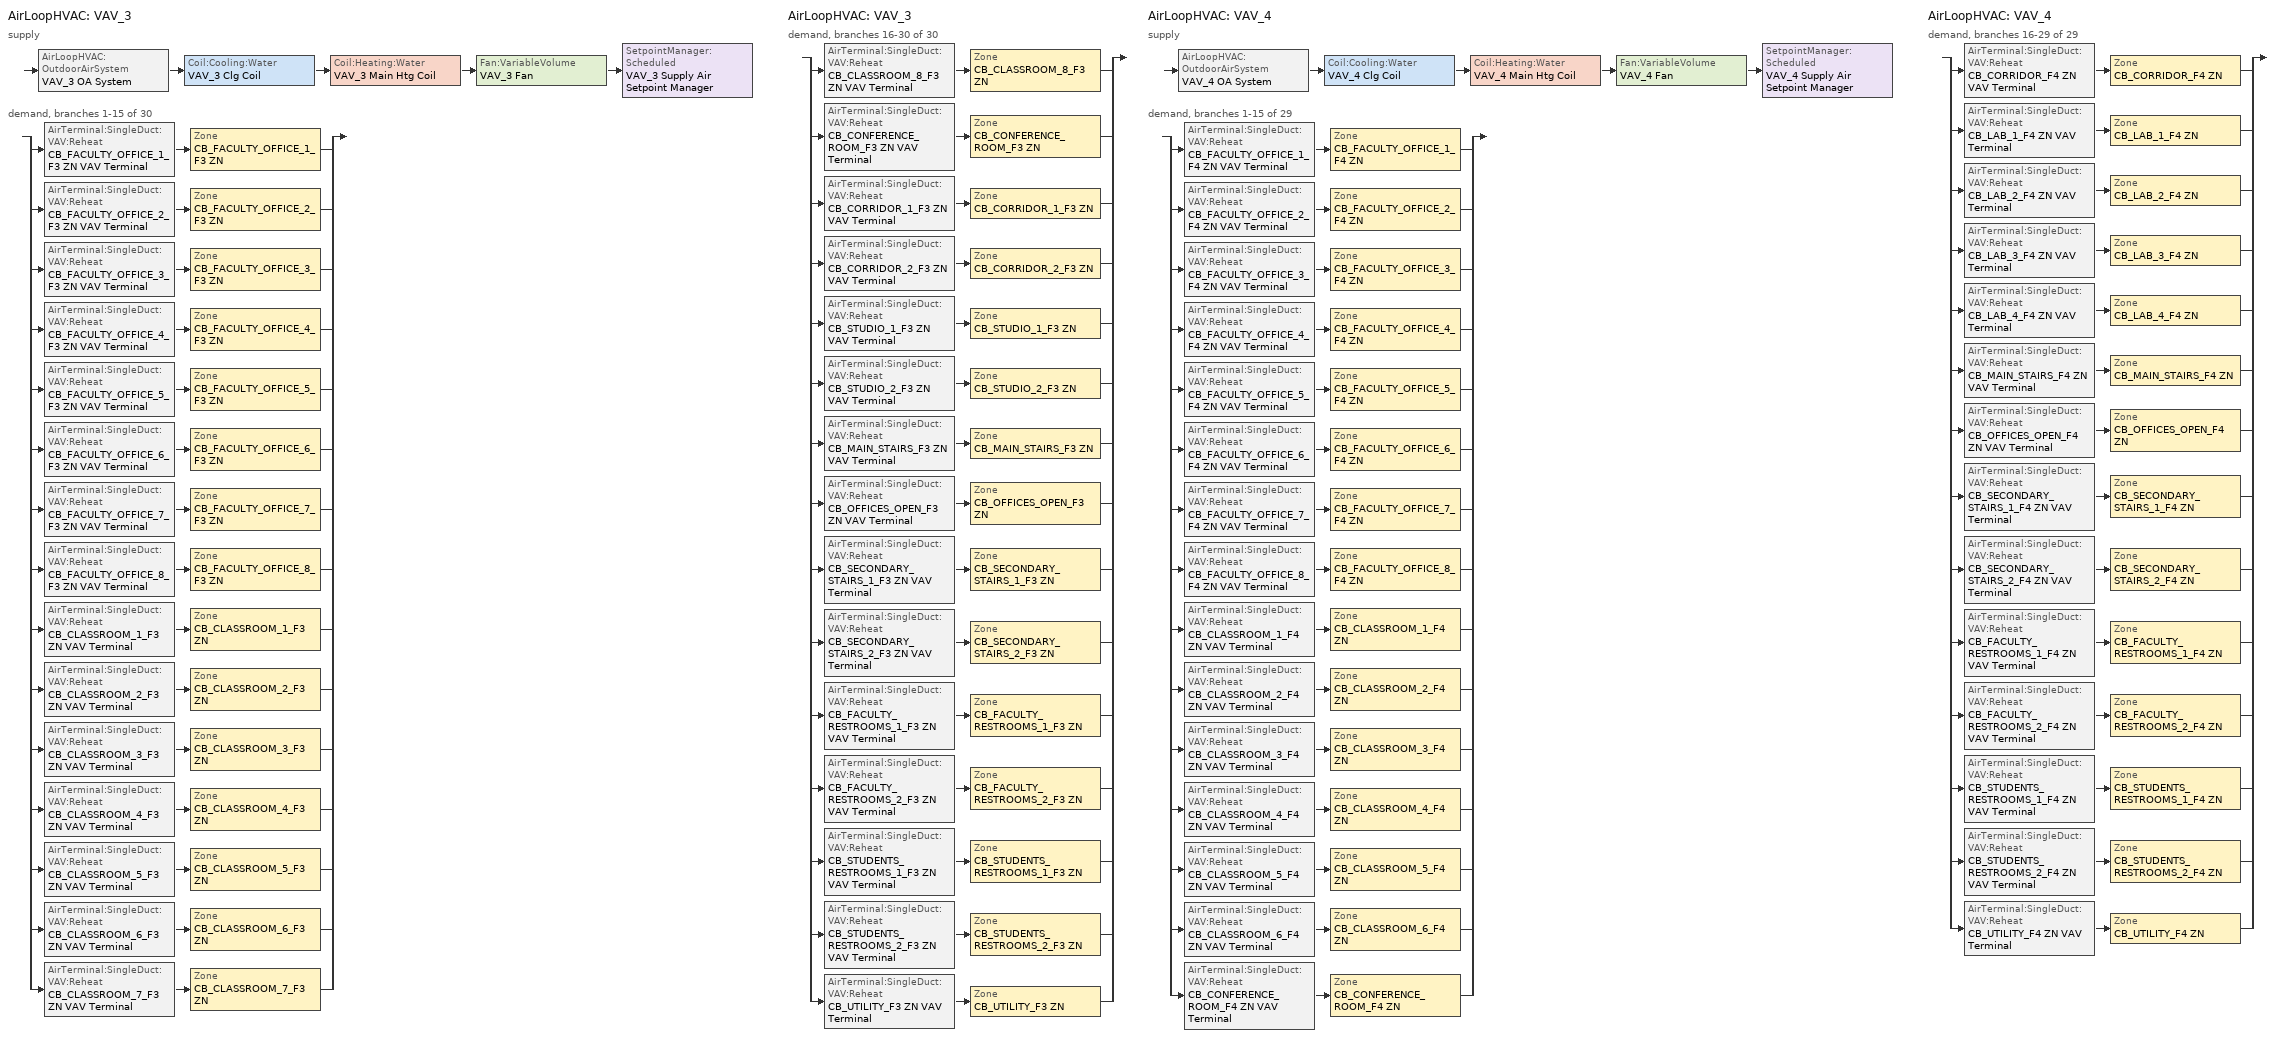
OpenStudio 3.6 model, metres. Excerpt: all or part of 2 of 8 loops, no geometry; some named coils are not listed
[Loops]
AirLoopHVAC 'VAV_3'
 supply: AirLoopHVAC:OutdoorAirSystem 'VAV_3 OA System' > Coil:Cooling:Water 'VAV_3 Clg Coil' > Coil:Heating:Water 'VAV_3 Main Htg Coil' > Fan:VariableVolume 'VAV_3 Fan' > SetpointManager:Scheduled 'VAV_3 Supply Air Setpoint Manager'
 demand, branches 1-15 of 30: split
  | AirTerminal:SingleDuct:VAV:Reheat 'CB_FACULTY_OFFICE_1_F3 ZN VAV Terminal' > Zone 'CB_FACULTY_OFFICE_1_F3 ZN'
  | AirTerminal:SingleDuct:VAV:Reheat 'CB_FACULTY_OFFICE_2_F3 ZN VAV Terminal' > Zone 'CB_FACULTY_OFFICE_2_F3 ZN'
  | AirTerminal:SingleDuct:VAV:Reheat 'CB_FACULTY_OFFICE_3_F3 ZN VAV Terminal' > Zone 'CB_FACULTY_OFFICE_3_F3 ZN'
  | AirTerminal:SingleDuct:VAV:Reheat 'CB_FACULTY_OFFICE_4_F3 ZN VAV Terminal' > Zone 'CB_FACULTY_OFFICE_4_F3 ZN'
  | AirTerminal:SingleDuct:VAV:Reheat 'CB_FACULTY_OFFICE_5_F3 ZN VAV Terminal' > Zone 'CB_FACULTY_OFFICE_5_F3 ZN'
  | AirTerminal:SingleDuct:VAV:Reheat 'CB_FACULTY_OFFICE_6_F3 ZN VAV Terminal' > Zone 'CB_FACULTY_OFFICE_6_F3 ZN'
  | AirTerminal:SingleDuct:VAV:Reheat 'CB_FACULTY_OFFICE_7_F3 ZN VAV Terminal' > Zone 'CB_FACULTY_OFFICE_7_F3 ZN'
  | AirTerminal:SingleDuct:VAV:Reheat 'CB_FACULTY_OFFICE_8_F3 ZN VAV Terminal' > Zone 'CB_FACULTY_OFFICE_8_F3 ZN'
  | AirTerminal:SingleDuct:VAV:Reheat 'CB_CLASSROOM_1_F3 ZN VAV Terminal' > Zone 'CB_CLASSROOM_1_F3 ZN'
  | AirTerminal:SingleDuct:VAV:Reheat 'CB_CLASSROOM_2_F3 ZN VAV Terminal' > Zone 'CB_CLASSROOM_2_F3 ZN'
  | AirTerminal:SingleDuct:VAV:Reheat 'CB_CLASSROOM_3_F3 ZN VAV Terminal' > Zone 'CB_CLASSROOM_3_F3 ZN'
  | AirTerminal:SingleDuct:VAV:Reheat 'CB_CLASSROOM_4_F3 ZN VAV Terminal' > Zone 'CB_CLASSROOM_4_F3 ZN'
  | AirTerminal:SingleDuct:VAV:Reheat 'CB_CLASSROOM_5_F3 ZN VAV Terminal' > Zone 'CB_CLASSROOM_5_F3 ZN'
  | AirTerminal:SingleDuct:VAV:Reheat 'CB_CLASSROOM_6_F3 ZN VAV Terminal' > Zone 'CB_CLASSROOM_6_F3 ZN'
  | AirTerminal:SingleDuct:VAV:Reheat 'CB_CLASSROOM_7_F3 ZN VAV Terminal' > Zone 'CB_CLASSROOM_7_F3 ZN'
AirLoopHVAC 'VAV_3'
 demand, branches 16-30 of 30: split
  | AirTerminal:SingleDuct:VAV:Reheat 'CB_CLASSROOM_8_F3 ZN VAV Terminal' > Zone 'CB_CLASSROOM_8_F3 ZN'
  | AirTerminal:SingleDuct:VAV:Reheat 'CB_CONFERENCE_ROOM_F3 ZN VAV Terminal' > Zone 'CB_CONFERENCE_ROOM_F3 ZN'
  | AirTerminal:SingleDuct:VAV:Reheat 'CB_CORRIDOR_1_F3 ZN VAV Terminal' > Zone 'CB_CORRIDOR_1_F3 ZN'
  | AirTerminal:SingleDuct:VAV:Reheat 'CB_CORRIDOR_2_F3 ZN VAV Terminal' > Zone 'CB_CORRIDOR_2_F3 ZN'
  | AirTerminal:SingleDuct:VAV:Reheat 'CB_STUDIO_1_F3 ZN VAV Terminal' > Zone 'CB_STUDIO_1_F3 ZN'
  | AirTerminal:SingleDuct:VAV:Reheat 'CB_STUDIO_2_F3 ZN VAV Terminal' > Zone 'CB_STUDIO_2_F3 ZN'
  | AirTerminal:SingleDuct:VAV:Reheat 'CB_MAIN_STAIRS_F3 ZN VAV Terminal' > Zone 'CB_MAIN_STAIRS_F3 ZN'
  | AirTerminal:SingleDuct:VAV:Reheat 'CB_OFFICES_OPEN_F3 ZN VAV Terminal' > Zone 'CB_OFFICES_OPEN_F3 ZN'
  | AirTerminal:SingleDuct:VAV:Reheat 'CB_SECONDARY_STAIRS_1_F3 ZN VAV Terminal' > Zone 'CB_SECONDARY_STAIRS_1_F3 ZN'
  | AirTerminal:SingleDuct:VAV:Reheat 'CB_SECONDARY_STAIRS_2_F3 ZN VAV Terminal' > Zone 'CB_SECONDARY_STAIRS_2_F3 ZN'
  | AirTerminal:SingleDuct:VAV:Reheat 'CB_FACULTY_RESTROOMS_1_F3 ZN VAV Terminal' > Zone 'CB_FACULTY_RESTROOMS_1_F3 ZN'
  | AirTerminal:SingleDuct:VAV:Reheat 'CB_FACULTY_RESTROOMS_2_F3 ZN VAV Terminal' > Zone 'CB_FACULTY_RESTROOMS_2_F3 ZN'
  | AirTerminal:SingleDuct:VAV:Reheat 'CB_STUDENTS_RESTROOMS_1_F3 ZN VAV Terminal' > Zone 'CB_STUDENTS_RESTROOMS_1_F3 ZN'
  | AirTerminal:SingleDuct:VAV:Reheat 'CB_STUDENTS_RESTROOMS_2_F3 ZN VAV Terminal' > Zone 'CB_STUDENTS_RESTROOMS_2_F3 ZN'
  | AirTerminal:SingleDuct:VAV:Reheat 'CB_UTILITY_F3 ZN VAV Terminal' > Zone 'CB_UTILITY_F3 ZN'
AirLoopHVAC 'VAV_4'
 supply: AirLoopHVAC:OutdoorAirSystem 'VAV_4 OA System' > Coil:Cooling:Water 'VAV_4 Clg Coil' > Coil:Heating:Water 'VAV_4 Main Htg Coil' > Fan:VariableVolume 'VAV_4 Fan' > SetpointManager:Scheduled 'VAV_4 Supply Air Setpoint Manager'
 demand, branches 1-15 of 29: split
  | AirTerminal:SingleDuct:VAV:Reheat 'CB_FACULTY_OFFICE_1_F4 ZN VAV Terminal' > Zone 'CB_FACULTY_OFFICE_1_F4 ZN'
  | AirTerminal:SingleDuct:VAV:Reheat 'CB_FACULTY_OFFICE_2_F4 ZN VAV Terminal' > Zone 'CB_FACULTY_OFFICE_2_F4 ZN'
  | AirTerminal:SingleDuct:VAV:Reheat 'CB_FACULTY_OFFICE_3_F4 ZN VAV Terminal' > Zone 'CB_FACULTY_OFFICE_3_F4 ZN'
  | AirTerminal:SingleDuct:VAV:Reheat 'CB_FACULTY_OFFICE_4_F4 ZN VAV Terminal' > Zone 'CB_FACULTY_OFFICE_4_F4 ZN'
  | AirTerminal:SingleDuct:VAV:Reheat 'CB_FACULTY_OFFICE_5_F4 ZN VAV Terminal' > Zone 'CB_FACULTY_OFFICE_5_F4 ZN'
  | AirTerminal:SingleDuct:VAV:Reheat 'CB_FACULTY_OFFICE_6_F4 ZN VAV Terminal' > Zone 'CB_FACULTY_OFFICE_6_F4 ZN'
  | AirTerminal:SingleDuct:VAV:Reheat 'CB_FACULTY_OFFICE_7_F4 ZN VAV Terminal' > Zone 'CB_FACULTY_OFFICE_7_F4 ZN'
  | AirTerminal:SingleDuct:VAV:Reheat 'CB_FACULTY_OFFICE_8_F4 ZN VAV Terminal' > Zone 'CB_FACULTY_OFFICE_8_F4 ZN'
  | AirTerminal:SingleDuct:VAV:Reheat 'CB_CLASSROOM_1_F4 ZN VAV Terminal' > Zone 'CB_CLASSROOM_1_F4 ZN'
  | AirTerminal:SingleDuct:VAV:Reheat 'CB_CLASSROOM_2_F4 ZN VAV Terminal' > Zone 'CB_CLASSROOM_2_F4 ZN'
  | AirTerminal:SingleDuct:VAV:Reheat 'CB_CLASSROOM_3_F4 ZN VAV Terminal' > Zone 'CB_CLASSROOM_3_F4 ZN'
  | AirTerminal:SingleDuct:VAV:Reheat 'CB_CLASSROOM_4_F4 ZN VAV Terminal' > Zone 'CB_CLASSROOM_4_F4 ZN'
  | AirTerminal:SingleDuct:VAV:Reheat 'CB_CLASSROOM_5_F4 ZN VAV Terminal' > Zone 'CB_CLASSROOM_5_F4 ZN'
  | AirTerminal:SingleDuct:VAV:Reheat 'CB_CLASSROOM_6_F4 ZN VAV Terminal' > Zone 'CB_CLASSROOM_6_F4 ZN'
  | AirTerminal:SingleDuct:VAV:Reheat 'CB_CONFERENCE_ROOM_F4 ZN VAV Terminal' > Zone 'CB_CONFERENCE_ROOM_F4 ZN'
AirLoopHVAC 'VAV_4'
 demand, branches 16-29 of 29: split
  | AirTerminal:SingleDuct:VAV:Reheat 'CB_CORRIDOR_F4 ZN VAV Terminal' > Zone 'CB_CORRIDOR_F4 ZN'
  | AirTerminal:SingleDuct:VAV:Reheat 'CB_LAB_1_F4 ZN VAV Terminal' > Zone 'CB_LAB_1_F4 ZN'
  | AirTerminal:SingleDuct:VAV:Reheat 'CB_LAB_2_F4 ZN VAV Terminal' > Zone 'CB_LAB_2_F4 ZN'
  | AirTerminal:SingleDuct:VAV:Reheat 'CB_LAB_3_F4 ZN VAV Terminal' > Zone 'CB_LAB_3_F4 ZN'
  | AirTerminal:SingleDuct:VAV:Reheat 'CB_LAB_4_F4 ZN VAV Terminal' > Zone 'CB_LAB_4_F4 ZN'
  | AirTerminal:SingleDuct:VAV:Reheat 'CB_MAIN_STAIRS_F4 ZN VAV Terminal' > Zone 'CB_MAIN_STAIRS_F4 ZN'
  | AirTerminal:SingleDuct:VAV:Reheat 'CB_OFFICES_OPEN_F4 ZN VAV Terminal' > Zone 'CB_OFFICES_OPEN_F4 ZN'
  | AirTerminal:SingleDuct:VAV:Reheat 'CB_SECONDARY_STAIRS_1_F4 ZN VAV Terminal' > Zone 'CB_SECONDARY_STAIRS_1_F4 ZN'
  | AirTerminal:SingleDuct:VAV:Reheat 'CB_SECONDARY_STAIRS_2_F4 ZN VAV Terminal' > Zone 'CB_SECONDARY_STAIRS_2_F4 ZN'
  | AirTerminal:SingleDuct:VAV:Reheat 'CB_FACULTY_RESTROOMS_1_F4 ZN VAV Terminal' > Zone 'CB_FACULTY_RESTROOMS_1_F4 ZN'
  | AirTerminal:SingleDuct:VAV:Reheat 'CB_FACULTY_RESTROOMS_2_F4 ZN VAV Terminal' > Zone 'CB_FACULTY_RESTROOMS_2_F4 ZN'
  | AirTerminal:SingleDuct:VAV:Reheat 'CB_STUDENTS_RESTROOMS_1_F4 ZN VAV Terminal' > Zone 'CB_STUDENTS_RESTROOMS_1_F4 ZN'
  | AirTerminal:SingleDuct:VAV:Reheat 'CB_STUDENTS_RESTROOMS_2_F4 ZN VAV Terminal' > Zone 'CB_STUDENTS_RESTROOMS_2_F4 ZN'
  | AirTerminal:SingleDuct:VAV:Reheat 'CB_UTILITY_F4 ZN VAV Terminal' > Zone 'CB_UTILITY_F4 ZN'
[Sizing:Zone] Zone Cooling Design Supply Air Temperature Input Method=SupplyAirTemperature; Zone Cooling Design Supply Air Temperature {C}=12.7778; Zone Cooling Design Supply Air Temperature Difference {deltaC}=11.11; Zone Heating Design Supply Air Temperature Input Method=SupplyAirTemperature; Zone Heating Design Supply Air Temperature {C}=40; Zone Heating Design Supply Air Temperature Difference {deltaC}=11.11; Zone Cooling Design Supply Air Humidity Ratio {kg-H2O/kg-air}=0.0085; Zone Heating Design Supply Air Humidity Ratio {kg-H2O/kg-air}=0.008; Cooling Design Air Flow Method=DesignDayWithLimit; Heating Design Air Flow Method=DesignDay; Account for Dedicated Outdoor Air System=No; Dedicated Outdoor Air System Control Strategy=NeutralSupplyAir; Dedicated Outdoor Air Low Setpoint Temperature for Design {C}=autosize; Dedicated Outdoor Air High Setpoint Temperature for Design {C}=autosize; Zone Load Sizing Method=Sensible Load Only No Latent Load; Zone Latent Cooling Design Supply Air Humidity Ratio Input Method=HumidityRatioDifference; Zone Cooling Design Supply Air Humidity Ratio Difference {kgWater/kgDryAir}=0.005; Zone Latent Heating Design Supply Air Humidity Ratio Input Method=HumidityRatioDifference; Zone Humidification Design Supply Air Humidity Ratio Difference {kgWater/kgDryAir}=0.005; Design Minimum Zone Ventilation Efficiency=0.6
CB_CLASSROOM_1_F3 ZN; CB_CLASSROOM_1_F4 ZN; CB_CLASSROOM_2_F3 ZN; CB_CLASSROOM_2_F4 ZN; CB_CLASSROOM_3_F3 ZN; CB_CLASSROOM_3_F4 ZN; CB_CLASSROOM_4_F3 ZN; CB_CLASSROOM_4_F4 ZN; CB_CLASSROOM_5_F3 ZN; CB_CLASSROOM_5_F4 ZN; CB_CLASSROOM_6_F3 ZN; CB_CLASSROOM_6_F4 ZN; CB_CLASSROOM_7_F3 ZN; CB_CLASSROOM_8_F3 ZN; CB_CONFERENCE_ROOM_F3 ZN; CB_CONFERENCE_ROOM_F4 ZN; CB_CORRIDOR_1_F3 ZN; CB_CORRIDOR_2_F3 ZN; CB_CORRIDOR_F4 ZN; CB_FACULTY_OFFICE_1_F3 ZN; CB_FACULTY_OFFICE_1_F4 ZN; CB_FACULTY_OFFICE_2_F3 ZN; CB_FACULTY_OFFICE_2_F4 ZN; CB_FACULTY_OFFICE_3_F3 ZN; CB_FACULTY_OFFICE_3_F4 ZN; CB_FACULTY_OFFICE_4_F3 ZN; CB_FACULTY_OFFICE_4_F4 ZN; CB_FACULTY_OFFICE_5_F3 ZN; CB_FACULTY_OFFICE_5_F4 ZN; CB_FACULTY_OFFICE_6_F3 ZN; CB_FACULTY_OFFICE_6_F4 ZN; CB_FACULTY_OFFICE_7_F3 ZN; CB_FACULTY_OFFICE_7_F4 ZN; CB_FACULTY_OFFICE_8_F3 ZN; CB_FACULTY_OFFICE_8_F4 ZN; CB_FACULTY_RESTROOMS_1_F3 ZN; CB_FACULTY_RESTROOMS_1_F4 ZN; CB_FACULTY_RESTROOMS_2_F3 ZN; CB_FACULTY_RESTROOMS_2_F4 ZN; CB_LAB_1_F4 ZN; CB_LAB_2_F4 ZN; CB_LAB_3_F4 ZN; CB_LAB_4_F4 ZN; CB_MAIN_STAIRS_F3 ZN; CB_MAIN_STAIRS_F4 ZN; CB_OFFICES_OPEN_F3 ZN; CB_OFFICES_OPEN_F4 ZN; CB_SECONDARY_STAIRS_1_F3 ZN; CB_SECONDARY_STAIRS_1_F4 ZN; CB_SECONDARY_STAIRS_2_F3 ZN; CB_SECONDARY_STAIRS_2_F4 ZN; CB_STUDENTS_RESTROOMS_1_F3 ZN; CB_STUDENTS_RESTROOMS_1_F4 ZN; CB_STUDENTS_RESTROOMS_2_F3 ZN; CB_STUDENTS_RESTROOMS_2_F4 ZN; CB_STUDIO_1_F3 ZN; CB_STUDIO_2_F3 ZN; CB_UTILITY_F3 ZN; CB_UTILITY_F4 ZN
[Zone equipment]
CB_CLASSROOM_1_F3 ZN: CB_CLASSROOM_1_F3 ZN VAV Terminal
CB_CLASSROOM_1_F4 ZN: CB_CLASSROOM_1_F4 ZN VAV Terminal
CB_CLASSROOM_2_F3 ZN: CB_CLASSROOM_2_F3 ZN VAV Terminal
CB_CLASSROOM_2_F4 ZN: CB_CLASSROOM_2_F4 ZN VAV Terminal
CB_CLASSROOM_3_F3 ZN: CB_CLASSROOM_3_F3 ZN VAV Terminal
CB_CLASSROOM_3_F4 ZN: CB_CLASSROOM_3_F4 ZN VAV Terminal
CB_CLASSROOM_4_F3 ZN: CB_CLASSROOM_4_F3 ZN VAV Terminal
CB_CLASSROOM_4_F4 ZN: CB_CLASSROOM_4_F4 ZN VAV Terminal
CB_CLASSROOM_5_F3 ZN: CB_CLASSROOM_5_F3 ZN VAV Terminal
CB_CLASSROOM_5_F4 ZN: CB_CLASSROOM_5_F4 ZN VAV Terminal
CB_CLASSROOM_6_F3 ZN: CB_CLASSROOM_6_F3 ZN VAV Terminal
CB_CLASSROOM_6_F4 ZN: CB_CLASSROOM_6_F4 ZN VAV Terminal
CB_CLASSROOM_7_F3 ZN: CB_CLASSROOM_7_F3 ZN VAV Terminal
CB_CLASSROOM_8_F3 ZN: CB_CLASSROOM_8_F3 ZN VAV Terminal
CB_CONFERENCE_ROOM_F3 ZN: CB_CONFERENCE_ROOM_F3 ZN VAV Terminal
CB_CONFERENCE_ROOM_F4 ZN: CB_CONFERENCE_ROOM_F4 ZN VAV Terminal
CB_CORRIDOR_1_F3 ZN: CB_CORRIDOR_1_F3 ZN VAV Terminal
CB_CORRIDOR_2_F3 ZN: CB_CORRIDOR_2_F3 ZN VAV Terminal
CB_CORRIDOR_F4 ZN: CB_CORRIDOR_F4 ZN VAV Terminal
CB_FACULTY_OFFICE_1_F3 ZN: CB_FACULTY_OFFICE_1_F3 ZN VAV Terminal
CB_FACULTY_OFFICE_1_F4 ZN: CB_FACULTY_OFFICE_1_F4 ZN VAV Terminal
CB_FACULTY_OFFICE_2_F3 ZN: CB_FACULTY_OFFICE_2_F3 ZN VAV Terminal
CB_FACULTY_OFFICE_2_F4 ZN: CB_FACULTY_OFFICE_2_F4 ZN VAV Terminal
CB_FACULTY_OFFICE_3_F3 ZN: CB_FACULTY_OFFICE_3_F3 ZN VAV Terminal
CB_FACULTY_OFFICE_3_F4 ZN: CB_FACULTY_OFFICE_3_F4 ZN VAV Terminal
CB_FACULTY_OFFICE_4_F3 ZN: CB_FACULTY_OFFICE_4_F3 ZN VAV Terminal
CB_FACULTY_OFFICE_4_F4 ZN: CB_FACULTY_OFFICE_4_F4 ZN VAV Terminal
CB_FACULTY_OFFICE_5_F3 ZN: CB_FACULTY_OFFICE_5_F3 ZN VAV Terminal
CB_FACULTY_OFFICE_5_F4 ZN: CB_FACULTY_OFFICE_5_F4 ZN VAV Terminal
CB_FACULTY_OFFICE_6_F3 ZN: CB_FACULTY_OFFICE_6_F3 ZN VAV Terminal
CB_FACULTY_OFFICE_6_F4 ZN: CB_FACULTY_OFFICE_6_F4 ZN VAV Terminal
CB_FACULTY_OFFICE_7_F3 ZN: CB_FACULTY_OFFICE_7_F3 ZN VAV Terminal
CB_FACULTY_OFFICE_7_F4 ZN: CB_FACULTY_OFFICE_7_F4 ZN VAV Terminal
CB_FACULTY_OFFICE_8_F3 ZN: CB_FACULTY_OFFICE_8_F3 ZN VAV Terminal
CB_FACULTY_OFFICE_8_F4 ZN: CB_FACULTY_OFFICE_8_F4 ZN VAV Terminal
CB_FACULTY_RESTROOMS_1_F3 ZN: CB_FACULTY_RESTROOMS_1_F3 ZN VAV Terminal
CB_FACULTY_RESTROOMS_1_F4 ZN: CB_FACULTY_RESTROOMS_1_F4 ZN VAV Terminal
CB_FACULTY_RESTROOMS_2_F3 ZN: CB_FACULTY_RESTROOMS_2_F3 ZN VAV Terminal
CB_FACULTY_RESTROOMS_2_F4 ZN: CB_FACULTY_RESTROOMS_2_F4 ZN VAV Terminal
CB_LAB_1_F4 ZN: CB_LAB_1_F4 ZN VAV Terminal
CB_LAB_2_F4 ZN: CB_LAB_2_F4 ZN VAV Terminal
CB_LAB_3_F4 ZN: CB_LAB_3_F4 ZN VAV Terminal
CB_LAB_4_F4 ZN: CB_LAB_4_F4 ZN VAV Terminal
CB_MAIN_STAIRS_F3 ZN: CB_MAIN_STAIRS_F3 ZN VAV Terminal
CB_MAIN_STAIRS_F4 ZN: CB_MAIN_STAIRS_F4 ZN VAV Terminal
CB_OFFICES_OPEN_F3 ZN: CB_OFFICES_OPEN_F3 ZN VAV Terminal
CB_OFFICES_OPEN_F4 ZN: CB_OFFICES_OPEN_F4 ZN VAV Terminal
CB_SECONDARY_STAIRS_1_F3 ZN: CB_SECONDARY_STAIRS_1_F3 ZN VAV Terminal
CB_SECONDARY_STAIRS_1_F4 ZN: CB_SECONDARY_STAIRS_1_F4 ZN VAV Terminal
CB_SECONDARY_STAIRS_2_F3 ZN: CB_SECONDARY_STAIRS_2_F3 ZN VAV Terminal
CB_SECONDARY_STAIRS_2_F4 ZN: CB_SECONDARY_STAIRS_2_F4 ZN VAV Terminal
CB_STUDENTS_RESTROOMS_1_F3 ZN: CB_STUDENTS_RESTROOMS_1_F3 ZN VAV Terminal
CB_STUDENTS_RESTROOMS_1_F4 ZN: CB_STUDENTS_RESTROOMS_1_F4 ZN VAV Terminal
CB_STUDENTS_RESTROOMS_2_F3 ZN: CB_STUDENTS_RESTROOMS_2_F3 ZN VAV Terminal
CB_STUDENTS_RESTROOMS_2_F4 ZN: CB_STUDENTS_RESTROOMS_2_F4 ZN VAV Terminal
CB_STUDIO_1_F3 ZN: CB_STUDIO_1_F3 ZN VAV Terminal
CB_STUDIO_2_F3 ZN: CB_STUDIO_2_F3 ZN VAV Terminal
CB_UTILITY_F3 ZN: CB_UTILITY_F3 ZN VAV Terminal
CB_UTILITY_F4 ZN: CB_UTILITY_F4 ZN VAV Terminal
[SetpointManager:Scheduled] Control Variable=Temperature; Schedule=Supply Air Temp - 55.0F
Name | Setpoint Node or NodeList
VAV_3 Supply Air Setpoint Manager | VAV_3 Supply Outlet Node
VAV_4 Supply Air Setpoint Manager | VAV_4 Supply Outlet Node
[AirLoopHVAC] Availability Schedule=College HVACOperationSchd; Design Supply Air Flow Rate {m3/s}=autosize; Design Return Air Flow Fraction of Supply Air Flow=1
VAV_3; VAV_4
[Sizing:System] Type of Load to Size On=Sensible; Central Heating Maximum System Air Flow Ratio=0.3; Preheat Design Temperature {C}=7.22222; Preheat Design Humidity Ratio {kg-H2O/kg-Air}=0.008; Precool Design Temperature {C}=12.7778; Precool Design Humidity Ratio {kg-H2O/kg-Air}=0.008; Central Cooling Design Supply Air Temperature {C}=12.7778; Central Heating Design Supply Air Temperature {C}=12.7778; Sizing Option=Coincident; 100% Outdoor Air in Cooling=No; 100% Outdoor Air in Heating=No; Central Cooling Design Supply Air Humidity Ratio {kg-H2O/kg-Air}=0.0085; Central Heating Design Supply Air Humidity Ratio {kg-H2O/kg-Air}=0.008; Cooling Design Air Flow Method=DesignDay; Heating Design Air Flow Method=DesignDay; System Outdoor Air Method=ZoneSum; Zone Maximum Outdoor Air Fraction=1; Cooling Supply Air Flow Rate Per Floor Area {m3/s-m2}=0.00996765; Cooling Fraction of Autosized Cooling Supply Air Flow Rate=1; Cooling Supply Air Flow Rate Per Unit Cooling Capacity {m3/s-W}=3.94755e-05; Heating Supply Air Flow Rate Per Floor Area {m3/s-m2}=0.00996765; Heating Fraction of Autosized Heating Supply Air Flow Rate=1; Heating Fraction of Autosized Cooling Supply Air Flow Rate=1; Heating Supply Air Flow Rate Per Unit Heating Capacity {m3/s-W}=3.15882e-05; Cooling Design Capacity Method=CoolingDesignCapacity; Cooling Design Capacity {W}=autosize; Cooling Design Capacity Per Floor Area {W/m2}=234.7; Fraction of Autosized Cooling Design Capacity=1; Heating Design Capacity Method=HeatingDesignCapacity; Heating Design Capacity {W}=autosize; Heating Design Capacity Per Floor Area {W/m2}=157; Fraction of Autosized Heating Design Capacity=1; Central Cooling Capacity Control Method=OnOff; Occupant Diversity=autosize
Name | Design Outdoor Air Flow Rate {m3/s}
VAV_3 | 0.144375
VAV_4 | 0.152304
[Fan:VariableVolume] Availability Schedule=Always On Discrete; Pressure Rise {Pa}=1389.92; Maximum Flow Rate {m3/s}=Autosize; Fan Power Minimum Flow Rate Input Method=Fraction; Fan Power Minimum Flow Fraction=0.25; Fan Power Minimum Air Flow Rate {m3/s}=0; Motor In Airstream Fraction=1; Fan Power Coefficient 1=0.04076; Fan Power Coefficient 2=0.0881; Fan Power Coefficient 3=-0.0729; Fan Power Coefficient 4=0.9437; Fan Power Coefficient 5=0
Name | Fan Total Efficiency | Motor Efficiency
VAV_3 Fan | 0.6006 | 0.924
VAV_4 Fan | 0.6084 | 0.936
[Controller:OutdoorAir] Minimum Outdoor Air Flow Rate {m3/s}=0; Maximum Outdoor Air Flow Rate {m3/s}=Autosize; Economizer Control Type=DifferentialEnthalpy; Economizer Control Action Type=ModulateFlow; Lockout Type=LockoutWithHeating; Minimum Limit Type=FixedMinimum; Minimum Outdoor Air Schedule=College MinOA_MotorizedDamper_Sched; High Humidity Control=No; Heat Recovery Bypass Control Type=BypassWhenWithinEconomizerLimits
Name | Maximum Fraction of Outdoor Air Schedule | Controller Mechanical Ventilation
VAV_3 OA Controller | VAV_3_MAX_OA_FRAC | VAV_3 Vent Controller
VAV_4 OA Controller | VAV_4_MAX_OA_FRAC | VAV_4 Vent Controller
[Controller:MechanicalVentilation] Availability Schedule=Always On Discrete; System Outdoor Air Method=Standard62.1VentilationRateProcedureWithLimit
VAV_3 Vent Controller; VAV_4 Vent Controller
[AirLoopHVAC:OutdoorAirSystem]
Name | Controller
VAV_3 OA System | VAV_3 OA Controller
VAV_4 OA System | VAV_4 OA Controller
[AirTerminal:SingleDuct:VAV:Reheat] Availability Schedule=Always On Discrete; Maximum Air Flow Rate {m3/s}=AutoSize; Fixed Minimum Air Flow Rate {m3/s}=0; Maximum Hot Water or Steam Flow Rate {m3/s}=AutoSize; Minimum Hot Water or Steam Flow Rate {m3/s}=0; Convergence Tolerance=0.001; Damper Heating Action=ReverseWithLimits; Maximum Flow per Zone Floor Area During Reheat {m3/s-m2}=AutoSize; Maximum Flow Fraction During Reheat=0.5; Maximum Reheat Air Temperature {C}=40; Control For Outdoor Air=No
Name | Zone Minimum Air Flow Input Method | Constant Minimum Air Flow Fraction | Minimum Air Flow Fraction Schedule | Reheat Coil
CB_FACULTY_OFFICE_1_F3 ZN VAV Terminal | Scheduled | 0 | CB_FACULTY_OFFICE_1_F3 ZN VAV Terminal - MDP - adjusted | CB_FACULTY_OFFICE_1_F3 ZN Reheat Coil
CB_FACULTY_OFFICE_2_F3 ZN VAV Terminal | Scheduled | 0 | CB_FACULTY_OFFICE_2_F3 ZN VAV Terminal - MDP - adjusted | CB_FACULTY_OFFICE_2_F3 ZN Reheat Coil
CB_FACULTY_OFFICE_3_F3 ZN VAV Terminal | Scheduled | 0 | CB_FACULTY_OFFICE_3_F3 ZN VAV Terminal - MDP - adjusted | CB_FACULTY_OFFICE_3_F3 ZN Reheat Coil
CB_FACULTY_OFFICE_4_F3 ZN VAV Terminal | Scheduled | 0 | CB_FACULTY_OFFICE_4_F3 ZN VAV Terminal - MDP - adjusted | CB_FACULTY_OFFICE_4_F3 ZN Reheat Coil
CB_FACULTY_OFFICE_5_F3 ZN VAV Terminal | Scheduled | 0 | CB_FACULTY_OFFICE_5_F3 ZN VAV Terminal - MDP - adjusted | CB_FACULTY_OFFICE_5_F3 ZN Reheat Coil
CB_FACULTY_OFFICE_6_F3 ZN VAV Terminal | Scheduled | 0 | CB_FACULTY_OFFICE_6_F3 ZN VAV Terminal - MDP - adjusted | CB_FACULTY_OFFICE_6_F3 ZN Reheat Coil
CB_FACULTY_OFFICE_7_F3 ZN VAV Terminal | Scheduled | 0 | CB_FACULTY_OFFICE_7_F3 ZN VAV Terminal - MDP - adjusted | CB_FACULTY_OFFICE_7_F3 ZN Reheat Coil
CB_FACULTY_OFFICE_8_F3 ZN VAV Terminal | Scheduled | 0 | CB_FACULTY_OFFICE_8_F3 ZN VAV Terminal - MDP - adjusted | CB_FACULTY_OFFICE_8_F3 ZN Reheat Coil
CB_CLASSROOM_1_F3 ZN VAV Terminal | Constant | 0.01 |  | CB_CLASSROOM_1_F3 ZN Reheat Coil
CB_CLASSROOM_2_F3 ZN VAV Terminal | Constant | 0.01 |  | CB_CLASSROOM_2_F3 ZN Reheat Coil
CB_CLASSROOM_3_F3 ZN VAV Terminal | Constant | 0.01 |  | CB_CLASSROOM_3_F3 ZN Reheat Coil
CB_CLASSROOM_4_F3 ZN VAV Terminal | Constant | 0.01 |  | CB_CLASSROOM_4_F3 ZN Reheat Coil
CB_CLASSROOM_5_F3 ZN VAV Terminal | Constant | 0.01 |  | CB_CLASSROOM_5_F3 ZN Reheat Coil
CB_CLASSROOM_6_F3 ZN VAV Terminal | Constant | 0.01 |  | CB_CLASSROOM_6_F3 ZN Reheat Coil
CB_CLASSROOM_7_F3 ZN VAV Terminal | Constant | 0.01 |  | CB_CLASSROOM_7_F3 ZN Reheat Coil
CB_CLASSROOM_8_F3 ZN VAV Terminal | Constant | 0.01 |  | CB_CLASSROOM_8_F3 ZN Reheat Coil
CB_CONFERENCE_ROOM_F3 ZN VAV Terminal | Scheduled | 0 | CB_CONFERENCE_ROOM_F3 ZN VAV Terminal - MDP - adjusted | CB_CONFERENCE_ROOM_F3 ZN Reheat Coil
CB_CORRIDOR_1_F3 ZN VAV Terminal | Constant | 0.08 |  | CB_CORRIDOR_1_F3 ZN Reheat Coil
CB_CORRIDOR_2_F3 ZN VAV Terminal | Constant | 0.135 |  | CB_CORRIDOR_2_F3 ZN Reheat Coil
CB_STUDIO_1_F3 ZN VAV Terminal | Constant | 0.01 |  | CB_STUDIO_1_F3 ZN Reheat Coil
CB_STUDIO_2_F3 ZN VAV Terminal | Constant | 0.01 |  | CB_STUDIO_2_F3 ZN Reheat Coil
CB_MAIN_STAIRS_F3 ZN VAV Terminal | Constant | 0.073 |  | CB_MAIN_STAIRS_F3 ZN Reheat Coil
CB_OFFICES_OPEN_F3 ZN VAV Terminal | Scheduled | 0 | CB_OFFICES_OPEN_F3 ZN VAV Terminal - MDP - adjusted | CB_OFFICES_OPEN_F3 ZN Reheat Coil
CB_SECONDARY_STAIRS_1_F3 ZN VAV Terminal | Constant | 0.037 |  | CB_SECONDARY_STAIRS_1_F3 ZN Reheat Coil
CB_SECONDARY_STAIRS_2_F3 ZN VAV Terminal | Constant | 0.042 |  | CB_SECONDARY_STAIRS_2_F3 ZN Reheat Coil
CB_FACULTY_RESTROOMS_1_F3 ZN VAV Terminal | Constant | 0.01 |  | CB_FACULTY_RESTROOMS_1_F3 ZN Reheat Coil
CB_FACULTY_RESTROOMS_2_F3 ZN VAV Terminal | Constant | 0.01 |  | CB_FACULTY_RESTROOMS_2_F3 ZN Reheat Coil
CB_STUDENTS_RESTROOMS_1_F3 ZN VAV Terminal | Constant | 0.01 |  | CB_STUDENTS_RESTROOMS_1_F3 ZN Reheat Coil
CB_STUDENTS_RESTROOMS_2_F3 ZN VAV Terminal | Constant | 0.01 |  | CB_STUDENTS_RESTROOMS_2_F3 ZN Reheat Coil
CB_UTILITY_F3 ZN VAV Terminal | Constant | 0.089 |  | CB_UTILITY_F3 ZN Reheat Coil
CB_FACULTY_OFFICE_1_F4 ZN VAV Terminal | Scheduled | 0 | CB_FACULTY_OFFICE_1_F4 ZN VAV Terminal - MDP - adjusted | CB_FACULTY_OFFICE_1_F4 ZN Reheat Coil
CB_FACULTY_OFFICE_2_F4 ZN VAV Terminal | Scheduled | 0 | CB_FACULTY_OFFICE_2_F4 ZN VAV Terminal - MDP - adjusted | CB_FACULTY_OFFICE_2_F4 ZN Reheat Coil
CB_FACULTY_OFFICE_3_F4 ZN VAV Terminal | Scheduled | 0 | CB_FACULTY_OFFICE_3_F4 ZN VAV Terminal - MDP - adjusted | CB_FACULTY_OFFICE_3_F4 ZN Reheat Coil
CB_FACULTY_OFFICE_4_F4 ZN VAV Terminal | Scheduled | 0 | CB_FACULTY_OFFICE_4_F4 ZN VAV Terminal - MDP - adjusted | CB_FACULTY_OFFICE_4_F4 ZN Reheat Coil
CB_FACULTY_OFFICE_5_F4 ZN VAV Terminal | Scheduled | 0 | CB_FACULTY_OFFICE_5_F4 ZN VAV Terminal - MDP - adjusted | CB_FACULTY_OFFICE_5_F4 ZN Reheat Coil
CB_FACULTY_OFFICE_6_F4 ZN VAV Terminal | Scheduled | 0 | CB_FACULTY_OFFICE_6_F4 ZN VAV Terminal - MDP - adjusted | CB_FACULTY_OFFICE_6_F4 ZN Reheat Coil
CB_FACULTY_OFFICE_7_F4 ZN VAV Terminal | Scheduled | 0 | CB_FACULTY_OFFICE_7_F4 ZN VAV Terminal - MDP - adjusted | CB_FACULTY_OFFICE_7_F4 ZN Reheat Coil
CB_FACULTY_OFFICE_8_F4 ZN VAV Terminal | Scheduled | 0 | CB_FACULTY_OFFICE_8_F4 ZN VAV Terminal - MDP - adjusted | CB_FACULTY_OFFICE_8_F4 ZN Reheat Coil
CB_CLASSROOM_1_F4 ZN VAV Terminal | Constant | 0.01 |  | CB_CLASSROOM_1_F4 ZN Reheat Coil
CB_CLASSROOM_2_F4 ZN VAV Terminal | Constant | 0.01 |  | CB_CLASSROOM_2_F4 ZN Reheat Coil
CB_CLASSROOM_3_F4 ZN VAV Terminal | Constant | 0.01 |  | CB_CLASSROOM_3_F4 ZN Reheat Coil
CB_CLASSROOM_4_F4 ZN VAV Terminal | Constant | 0.01 |  | CB_CLASSROOM_4_F4 ZN Reheat Coil
CB_CLASSROOM_5_F4 ZN VAV Terminal | Constant | 0.01 |  | CB_CLASSROOM_5_F4 ZN Reheat Coil
CB_CLASSROOM_6_F4 ZN VAV Terminal | Constant | 0.01 |  | CB_CLASSROOM_6_F4 ZN Reheat Coil
CB_CONFERENCE_ROOM_F4 ZN VAV Terminal | Scheduled | 0 | CB_CONFERENCE_ROOM_F4 ZN VAV Terminal - MDP - adjusted | CB_CONFERENCE_ROOM_F4 ZN Reheat Coil
CB_CORRIDOR_F4 ZN VAV Terminal | Constant | 0.078 |  | CB_CORRIDOR_F4 ZN Reheat Coil
CB_LAB_1_F4 ZN VAV Terminal | Constant | 0.01 |  | CB_LAB_1_F4 ZN Reheat Coil
CB_LAB_2_F4 ZN VAV Terminal | Constant | 0.01 |  | CB_LAB_2_F4 ZN Reheat Coil
CB_LAB_3_F4 ZN VAV Terminal | Constant | 0.01 |  | CB_LAB_3_F4 ZN Reheat Coil
CB_LAB_4_F4 ZN VAV Terminal | Constant | 0.01 |  | CB_LAB_4_F4 ZN Reheat Coil
CB_MAIN_STAIRS_F4 ZN VAV Terminal | Constant | 0.057 |  | CB_MAIN_STAIRS_F4 ZN Reheat Coil
CB_OFFICES_OPEN_F4 ZN VAV Terminal | Scheduled | 0 | CB_OFFICES_OPEN_F4 ZN VAV Terminal - MDP - adjusted | CB_OFFICES_OPEN_F4 ZN Reheat Coil
CB_SECONDARY_STAIRS_1_F4 ZN VAV Terminal | Constant | 0.03 |  | CB_SECONDARY_STAIRS_1_F4 ZN Reheat Coil
CB_SECONDARY_STAIRS_2_F4 ZN VAV Terminal | Constant | 0.035 |  | CB_SECONDARY_STAIRS_2_F4 ZN Reheat Coil
CB_FACULTY_RESTROOMS_1_F4 ZN VAV Terminal | Constant | 0.01 |  | CB_FACULTY_RESTROOMS_1_F4 ZN Reheat Coil
CB_FACULTY_RESTROOMS_2_F4 ZN VAV Terminal | Constant | 0.01 |  | CB_FACULTY_RESTROOMS_2_F4 ZN Reheat Coil
CB_STUDENTS_RESTROOMS_1_F4 ZN VAV Terminal | Constant | 0.01 |  | CB_STUDENTS_RESTROOMS_1_F4 ZN Reheat Coil
CB_STUDENTS_RESTROOMS_2_F4 ZN VAV Terminal | Constant | 0.01 |  | CB_STUDENTS_RESTROOMS_2_F4 ZN Reheat Coil
CB_UTILITY_F4 ZN VAV Terminal | Constant | 0.069 |  | CB_UTILITY_F4 ZN Reheat Coil
[Schedule:Constant] Value=1
Always On Discrete; VAV_3_MAX_OA_FRAC; VAV_4_MAX_OA_FRAC
[Schedule:Ruleset]
College HVACOperationSchd: Default Day Schedule=College HVACOperationSchd Default; Summer Design Day Schedule=College HVACOperationSchd Summer Design Day; Winter Design Day Schedule=College HVACOperationSchd Winter Design Day
College MinOA_MotorizedDamper_Sched: Default Day Schedule=College MinOA_MotorizedDamper_Sched Default; Summer Design Day Schedule=College MinOA_MotorizedDamper_Sched Summer Design Day; Winter Design Day Schedule=College MinOA_MotorizedDamper_Sched Winter Design Day
Supply Air Temp - 55.0F: Default Day Schedule=Supply Air Temp - 55.0F Default
CB_CONFERENCE_ROOM_F3 ZN VAV Terminal - MDP - adjusted: Default Day Schedule=CB_CONFERENCE_ROOM_F3 ZN VAV Terminal - MDP Default 1
CB_FACULTY_OFFICE_1_F3 ZN VAV Terminal - MDP - adjusted: Default Day Schedule=CB_FACULTY_OFFICE_1_F3 ZN VAV Terminal - MDP Default 1
CB_FACULTY_OFFICE_2_F3 ZN VAV Terminal - MDP - adjusted: Default Day Schedule=CB_FACULTY_OFFICE_2_F3 ZN VAV Terminal - MDP Default 1
CB_FACULTY_OFFICE_3_F3 ZN VAV Terminal - MDP - adjusted: Default Day Schedule=CB_FACULTY_OFFICE_3_F3 ZN VAV Terminal - MDP Default 1
CB_FACULTY_OFFICE_4_F3 ZN VAV Terminal - MDP - adjusted: Default Day Schedule=CB_FACULTY_OFFICE_4_F3 ZN VAV Terminal - MDP Default 1
CB_FACULTY_OFFICE_5_F3 ZN VAV Terminal - MDP - adjusted: Default Day Schedule=CB_FACULTY_OFFICE_5_F3 ZN VAV Terminal - MDP Default 1
CB_FACULTY_OFFICE_6_F3 ZN VAV Terminal - MDP - adjusted: Default Day Schedule=CB_FACULTY_OFFICE_6_F3 ZN VAV Terminal - MDP Default 1
CB_FACULTY_OFFICE_7_F3 ZN VAV Terminal - MDP - adjusted: Default Day Schedule=CB_FACULTY_OFFICE_7_F3 ZN VAV Terminal - MDP Default 1
CB_FACULTY_OFFICE_8_F3 ZN VAV Terminal - MDP - adjusted: Default Day Schedule=CB_FACULTY_OFFICE_8_F3 ZN VAV Terminal - MDP Default 1
CB_OFFICES_OPEN_F3 ZN VAV Terminal - MDP - adjusted: Default Day Schedule=CB_OFFICES_OPEN_F3 ZN VAV Terminal - MDP Default 1
CB_CONFERENCE_ROOM_F4 ZN VAV Terminal - MDP - adjusted: Default Day Schedule=CB_CONFERENCE_ROOM_F4 ZN VAV Terminal - MDP Default 1
CB_FACULTY_OFFICE_1_F4 ZN VAV Terminal - MDP - adjusted: Default Day Schedule=CB_FACULTY_OFFICE_1_F4 ZN VAV Terminal - MDP Default 1
CB_FACULTY_OFFICE_2_F4 ZN VAV Terminal - MDP - adjusted: Default Day Schedule=CB_FACULTY_OFFICE_2_F4 ZN VAV Terminal - MDP Default 1
CB_FACULTY_OFFICE_3_F4 ZN VAV Terminal - MDP - adjusted: Default Day Schedule=CB_FACULTY_OFFICE_3_F4 ZN VAV Terminal - MDP Default 1
CB_FACULTY_OFFICE_4_F4 ZN VAV Terminal - MDP - adjusted: Default Day Schedule=CB_FACULTY_OFFICE_4_F4 ZN VAV Terminal - MDP Default 1
CB_FACULTY_OFFICE_5_F4 ZN VAV Terminal - MDP - adjusted: Default Day Schedule=CB_FACULTY_OFFICE_5_F4 ZN VAV Terminal - MDP Default 1
CB_FACULTY_OFFICE_6_F4 ZN VAV Terminal - MDP - adjusted: Default Day Schedule=CB_FACULTY_OFFICE_6_F4 ZN VAV Terminal - MDP Default 1
CB_FACULTY_OFFICE_7_F4 ZN VAV Terminal - MDP - adjusted: Default Day Schedule=CB_FACULTY_OFFICE_7_F4 ZN VAV Terminal - MDP Default 1
CB_FACULTY_OFFICE_8_F4 ZN VAV Terminal - MDP - adjusted: Default Day Schedule=CB_FACULTY_OFFICE_8_F4 ZN VAV Terminal - MDP Default 1
CB_OFFICES_OPEN_F4 ZN VAV Terminal - MDP - adjusted: Default Day Schedule=CB_OFFICES_OPEN_F4 ZN VAV Terminal - MDP Default 1
[Schedule:Day]
College HVACOperationSchd Default; College HVACOperationSchd Default|Wknd|Hol Day; College MinOA_MotorizedDamper_Sched Default; College MinOA_MotorizedDamper_Sched Winter Design Day; College MinOA_MotorizedDamper_Sched Default|WntrDsn|Wknd|Hol Day: 24, 0, 0
College HVACOperationSchd Winter Design Day; College HVACOperationSchd Summer Design Day; College HVACOperationSchd Wkdy|SmrDsn|WntrDsn Day; College MinOA_MotorizedDamper_Sched Summer Design Day; College MinOA_MotorizedDamper_Sched Wkdy|SmrDsn Day: 6, 0, 0, 21, 0, 1, 24, 0, 0
Supply Air Temp - 55.0F Default: 24, 0, 12.7778
CB_CONFERENCE_ROOM_F3 ZN VAV Terminal - MDP Default 1: 12, 0, 0.619, 13, 0, 0.1, 24, 0, 0.619
CB_FACULTY_OFFICE_1_F3 ZN VAV Terminal - MDP Default 1; CB_FACULTY_OFFICE_8_F3 ZN VAV Terminal - MDP Default 1: 12, 0, 0.057, 13, 0, 0.1, 24, 0, 0.057
CB_FACULTY_OFFICE_2_F3 ZN VAV Terminal - MDP Default 1; CB_FACULTY_OFFICE_3_F3 ZN VAV Terminal - MDP Default 1; CB_FACULTY_OFFICE_4_F3 ZN VAV Terminal - MDP Default 1; CB_FACULTY_OFFICE_5_F3 ZN VAV Terminal - MDP Default 1; CB_FACULTY_OFFICE_6_F3 ZN VAV Terminal - MDP Default 1; CB_FACULTY_OFFICE_7_F3 ZN VAV Terminal - MDP Default 1: 12, 0, 0.058, 13, 0, 0.1, 24, 0, 0.058
CB_OFFICES_OPEN_F3 ZN VAV Terminal - MDP Default 1: 12, 0, 0.106, 13, 0, 0.1, 24, 0, 0.106
CB_CONFERENCE_ROOM_F4 ZN VAV Terminal - MDP Default 1: 12, 0, 0.545, 13, 0, 0.1, 24, 0, 0.545
CB_FACULTY_OFFICE_1_F4 ZN VAV Terminal - MDP Default 1; CB_FACULTY_OFFICE_8_F4 ZN VAV Terminal - MDP Default 1: 12, 0, 0.047, 13, 0, 0.1, 24, 0, 0.047
CB_FACULTY_OFFICE_2_F4 ZN VAV Terminal - MDP Default 1; CB_FACULTY_OFFICE_3_F4 ZN VAV Terminal - MDP Default 1; CB_FACULTY_OFFICE_4_F4 ZN VAV Terminal - MDP Default 1; CB_FACULTY_OFFICE_5_F4 ZN VAV Terminal - MDP Default 1; CB_FACULTY_OFFICE_6_F4 ZN VAV Terminal - MDP Default 1; CB_FACULTY_OFFICE_7_F4 ZN VAV Terminal - MDP Default 1: 12, 0, 0.049, 13, 0, 0.1, 24, 0, 0.049
CB_OFFICES_OPEN_F4 ZN VAV Terminal - MDP Default 1: 12, 0, 0.084, 13, 0, 0.1, 24, 0, 0.084
[Schedule:Rule] Date Specification Type=DateRange; Start Month=1; Start Day=1; End Month=12; End Day=31
Name | Schedule Ruleset | Rule Order | Day Schedule | Apply Sunday | Apply Saturday | Apply Monday | Apply Tuesday | Apply Wednesday | Apply Thursday | Apply Friday
Schedule Rule 74 | College HVACOperationSchd | 1 | College HVACOperationSchd Default|Wknd|Hol Day | Yes | Yes
Schedule Rule 75 | College HVACOperationSchd | 0 | College HVACOperationSchd Wkdy|SmrDsn|WntrDsn Day |  |  | Yes | Yes | Yes | Yes | Yes
Schedule Rule 76 | College MinOA_MotorizedDamper_Sched | 1 | College MinOA_MotorizedDamper_Sched Default|WntrDsn|Wknd|Hol Day | Yes | Yes
Schedule Rule 77 | College MinOA_MotorizedDamper_Sched | 0 | College MinOA_MotorizedDamper_Sched Wkdy|SmrDsn Day |  |  | Yes | Yes | Yes | Yes | Yes
